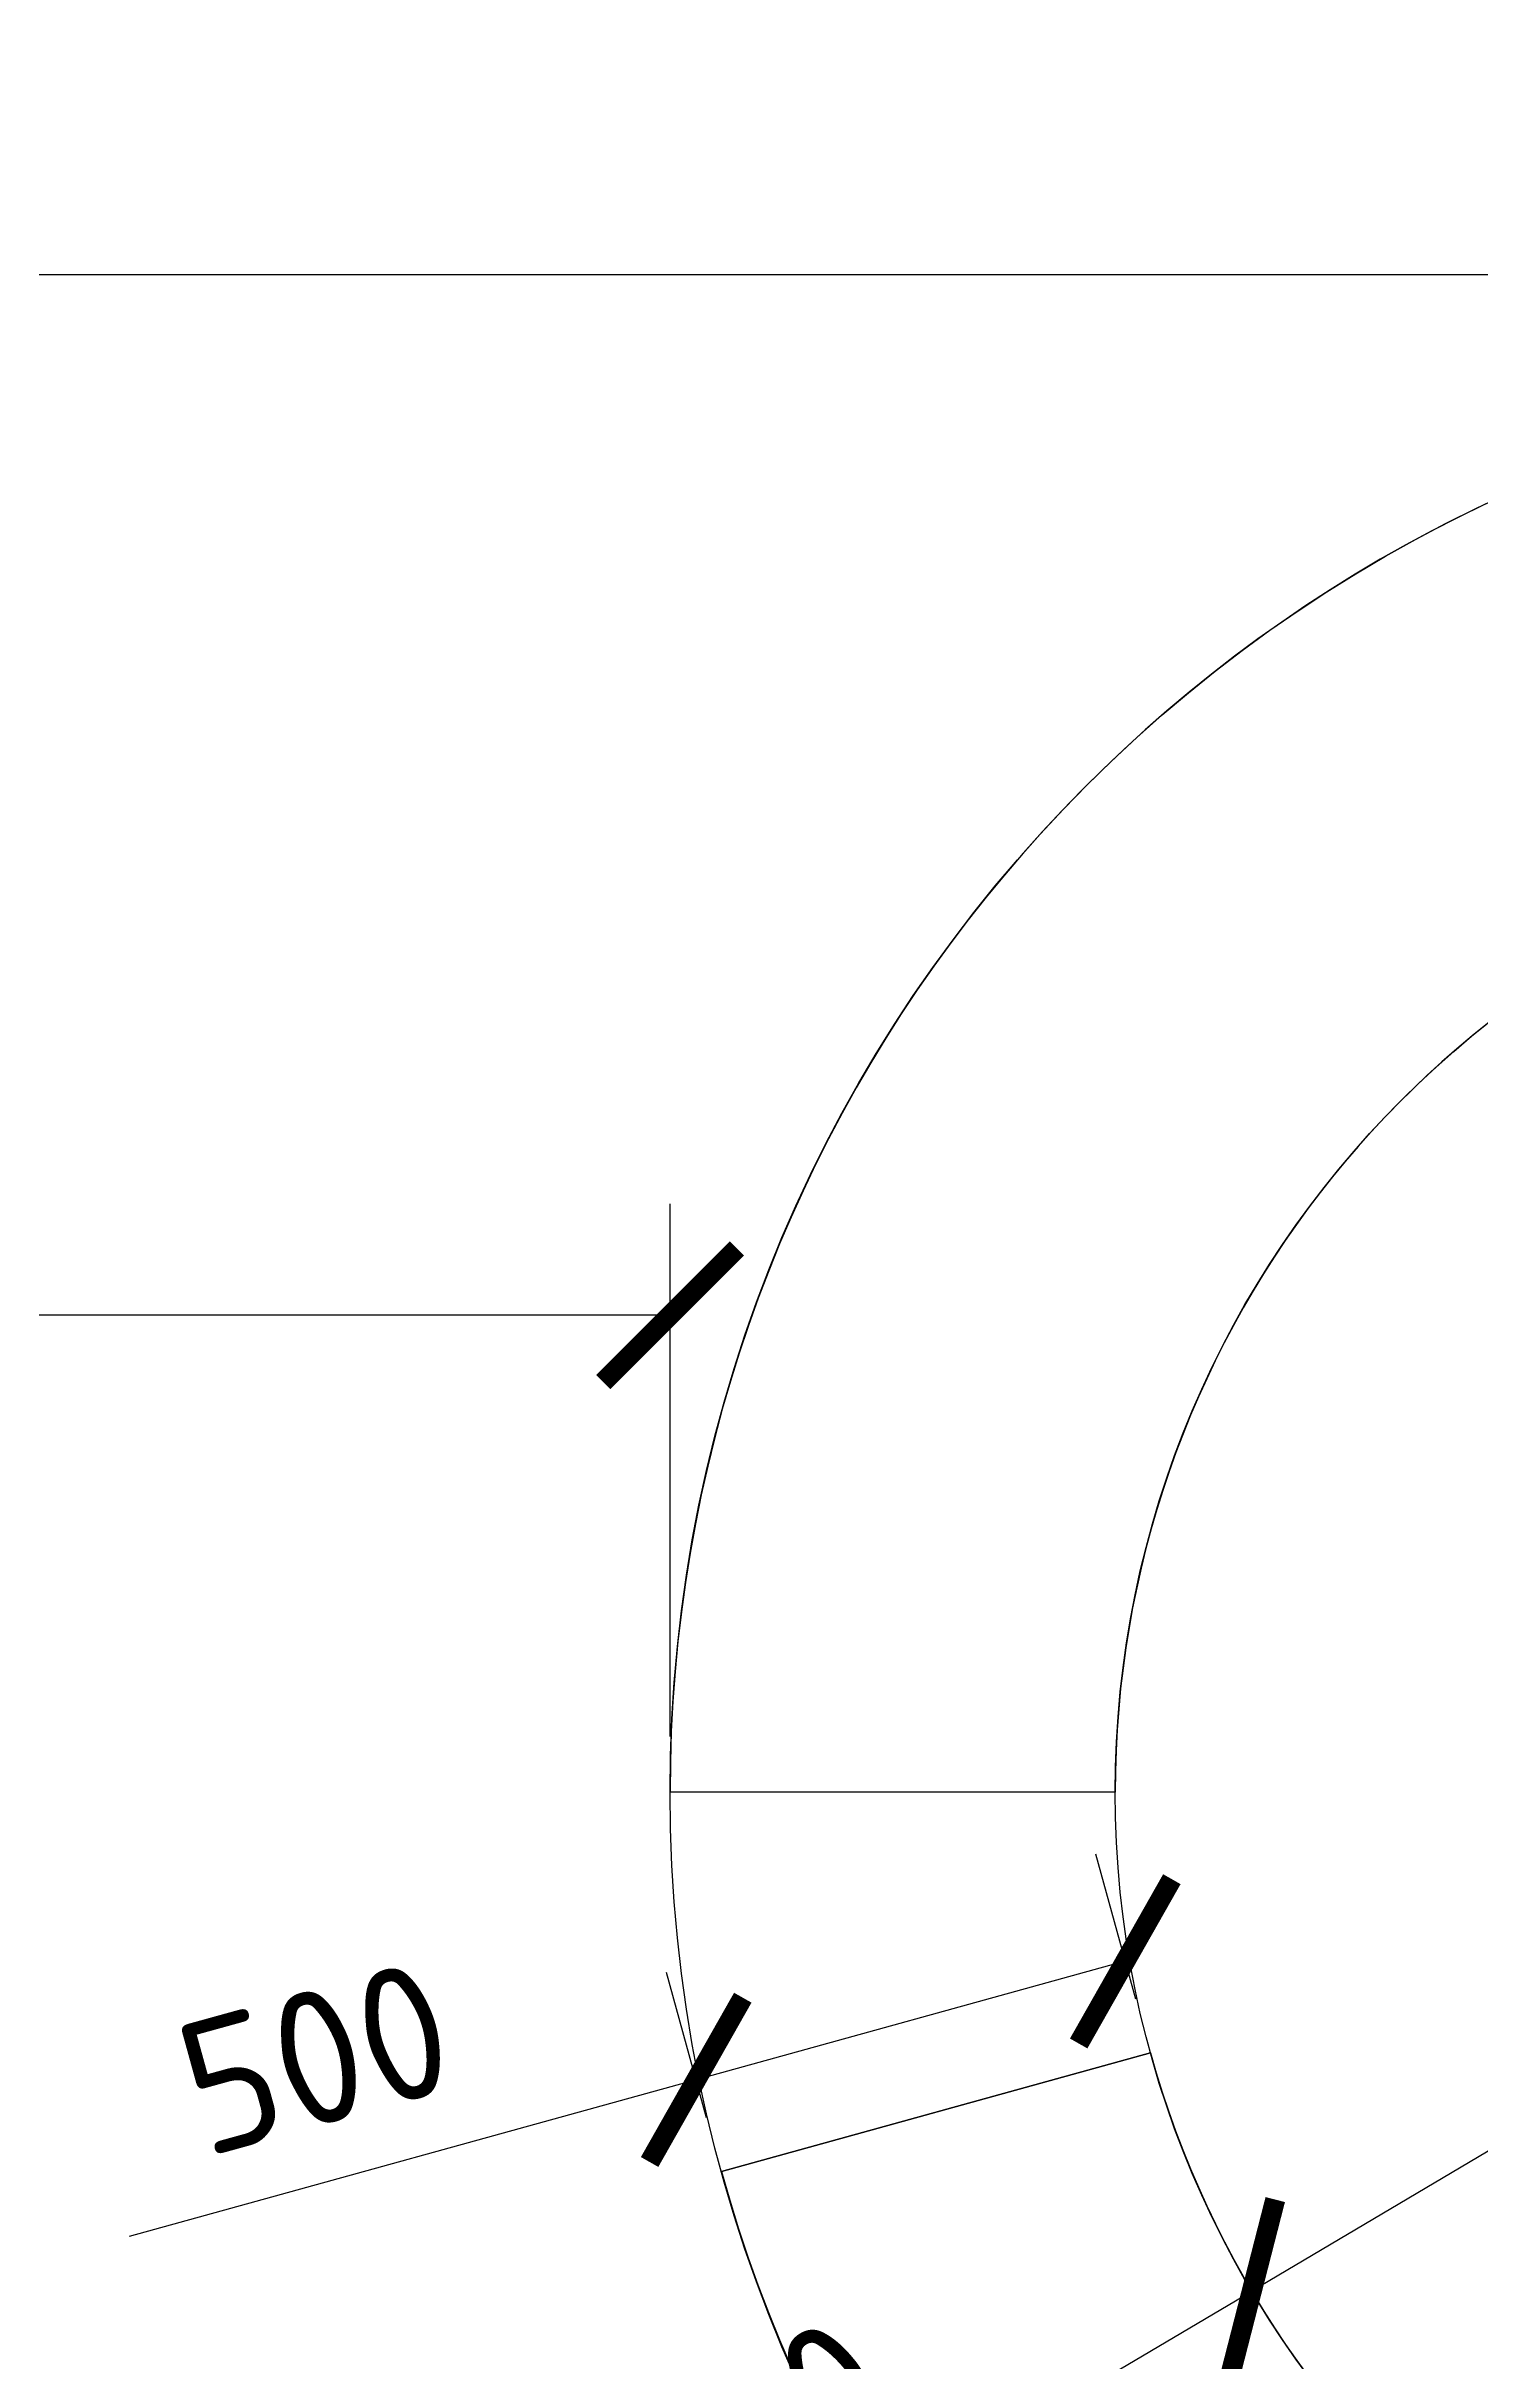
# Model space of a CAD drawing. Header units: millimetres. Extents: x -14813 to 141433, y -60308 to 84383.
# Drawn here: x 31185 to 32795, y -36639 to -34039 of the extents above; entities that cross this region are included whole.
import ezdxf

# ---------------------------------------------------------------- set-up
doc = ezdxf.new("R2010")
doc.units = ezdxf.units.MM
doc.layers.add('площадь', color=2, linetype='Continuous', lineweight=25, plot=False)
doc.layers.add('размер', color=1, linetype='Continuous', lineweight=25)
doc.layers.add('территория', color=74, linetype='Continuous', lineweight=25)
doc.styles.add('Аннотативный', font='')
doc.styles.get('Аннотативный').set_extended_font_data('GOST Common')
doc.dimstyles.new('Аннотативный', dxfattribs={"dimscale": 0, "dimtxt": 1.5, "dimasz": 1.5, "dimexe": 1.25, "dimexo": 0.625, "dimtad": 1, "dimdec": 0, "dimtxsty": 'Аннотативный', "dimblk": 'ARCHTICK', "dimcen": 2.5, "dimadec": 0, "dimazin": 0, "dimtfac": 1, "dimtdec": 0, "dimtmove": 0, "dimatfit": 3, "dimldrblk": 'CLOSEDBLANK', "dimfxl": 1, "dimarcsym": 0})

# ---------------------------------------------------------------- blocks, each defined once
blk = doc.blocks.new('_ArchTick')
at = {"color": 0, "linetype": 'ByBlock', "const_width": 0.15}
blk.add_lwpolyline([(-0.5, -0.5), (0.5, 0.5)], dxfattribs=at)
blk = doc.blocks.new('*D67')
at = {"layer": 'Defpoints', "color": 0, "transparency": 16777216}
for p in [(32424.7, -36292.6), (31914.4, -36322.8), (31942.8, -36425.7)]:
    blk.add_point(p, dxfattribs=at)
at = {"layer": 'размер', "color": 0, "lineweight": -2, "transparency": 16777216}
for p, q in [((32408.1, -36232.3), (32363.1, -36069.2)), ((32396.3, -36189.7), (31914.4, -36322.8)), ((31926.1, -36365.4), (31881.1, -36202.3)), ((31914.4, -36322.8), (31277.5, -36498.7))]:
    blk.add_line(p, q, dxfattribs=at)
at = {"layer": 'размер', "color": 0, "lineweight": -2, "transparency": 16777216, "xscale": 150, "yscale": 150, "zscale": 150}
for p, rotation in [((32396.3, -36189.7), 15.43928760968705), ((31914.4, -36322.8), 195.439287609687)]:
    blk.add_blockref('_ArchTick', p, dxfattribs=dict(at, rotation=rotation))
at = {"layer": 'размер', "color": 0, "transparency": 16777216, "insert": (31487, -36298.2), "char_height": 150, "attachment_point": 5, "rotation": 15.4393, "style": 'Аннотативный'}
blk.add_mtext('500', dxfattribs=at)
blk = doc.blocks.new('_ClosedBlank')
at = {"color": 0, "linetype": 'ByBlock', "lineweight": -2}
for p, q in [((-1, 0.2), (0, 0)), ((-1, 0.2), (-1, -0.2)), ((0, 0), (-1, -0.2))]:
    blk.add_line(p, q, dxfattribs=at)
blk = doc.blocks.new('*D68')
at = {"layer": 'Defpoints', "color": 0, "transparency": 16777216}
for p in [(34431.7, -35439.5), (32538.4, -36560)]:
    blk.add_point(p, dxfattribs=at)
at = {"layer": 'размер', "color": 0, "lineweight": -2, "transparency": 16777216}
for p in [(34431.7, -35439.5), (31601, -37114.7)]:
    blk.add_line(p, (32538.4, -36560), dxfattribs=at)
at = {"layer": 'размер', "color": 0, "lineweight": -2, "transparency": 16777216, "xscale": 150, "yscale": 150, "zscale": 150}
for p, rotation in [((34431.7, -35439.5), 210.6172744813037), ((32538.4, -36560), 30.61727448130371)]:
    blk.add_blockref('_ArchTick', p, dxfattribs=dict(at, rotation=rotation))
at = {"layer": 'размер', "color": 0, "transparency": 16777216, "insert": (31870.6, -36795.4), "char_height": 150, "attachment_point": 5, "rotation": 30.6173, "style": 'Аннотативный'}
blk.add_mtext('∅2200', dxfattribs=at)
blk = doc.blocks.new('*D69')
at = {"layer": 'Defpoints', "color": 0, "transparency": 16777216}
for p in [(34602.4, -34854.5), (32367.7, -37144.9)]:
    blk.add_point(p, dxfattribs=at)
at = {"layer": 'размер', "color": 0, "lineweight": -2, "transparency": 16777216}
for p in [(34602.4, -34854.5), (31607, -37924.6)]:
    blk.add_line(p, (32367.7, -37144.9), dxfattribs=at)
at = {"layer": 'размер', "color": 0, "lineweight": -2, "transparency": 16777216, "xscale": 150, "yscale": 150, "zscale": 150}
for p, rotation in [((34602.4, -34854.5), 225.7044052349393), ((32367.7, -37144.9), 45.70440523493934)]:
    blk.add_blockref('_ArchTick', p, dxfattribs=dict(at, rotation=rotation))
at = {"layer": 'размер', "color": 0, "transparency": 16777216, "insert": (31784.1, -37546.1), "char_height": 150, "attachment_point": 5, "rotation": 45.7044, "style": 'Аннотативный'}
blk.add_mtext('∅3200', dxfattribs=at)
blk = doc.blocks.new('*D71')
at = {"layer": 'Defpoints', "color": 0, "transparency": 16777216}
for p in [(36735, -34295.3), (29935, -35999.7), (36735, -35999.7)]:
    blk.add_point(p, dxfattribs=at)
at = {"layer": 'размер', "color": 0, "lineweight": -2, "transparency": 16777216}
for p, q in [((29935, -35937.2), (29935, -34170.3)), ((36735, -35937.2), (36735, -34170.3)), ((29935, -34295.3), (36735, -34295.3))]:
    blk.add_line(p, q, dxfattribs=at)
at = {"layer": 'размер', "color": 0, "lineweight": -2, "transparency": 16777216, "xscale": 150, "yscale": 150, "zscale": 150, "rotation": 180}
blk.add_blockref('_ArchTick', (29935, -34295.3), dxfattribs=at)
at = {"layer": 'размер', "color": 0, "lineweight": -2, "transparency": 16777216, "xscale": 150, "yscale": 150, "zscale": 150}
blk.add_blockref('_ArchTick', (36735, -34295.3), dxfattribs=at)
at = {"layer": 'размер', "color": 0, "transparency": 16777216, "insert": (33335, -34157.8), "char_height": 150, "attachment_point": 5, "style": 'Аннотативный'}
blk.add_mtext('6800', dxfattribs=at)
blk = doc.blocks.new('*D74')
at = {"layer": 'Defpoints', "color": 0, "transparency": 16777216}
for p in [(29935, -35464.1), (29935, -35999.7), (31885, -35999.7)]:
    blk.add_point(p, dxfattribs=at)
at = {"layer": 'размер', "color": 0, "lineweight": -2, "transparency": 16777216}
for p, q in [((29935, -35937.2), (29935, -35339.1)), ((31885, -35937.2), (31885, -35339.1)), ((31885, -35464.1), (29935, -35464.1))]:
    blk.add_line(p, q, dxfattribs=at)
at = {"layer": 'размер', "color": 0, "lineweight": -2, "transparency": 16777216, "xscale": 150, "yscale": 150, "zscale": 150, "rotation": 180}
blk.add_blockref('_ArchTick', (29935, -35464.1), dxfattribs=at)
at = {"layer": 'размер', "color": 0, "lineweight": -2, "transparency": 16777216, "xscale": 150, "yscale": 150, "zscale": 150}
blk.add_blockref('_ArchTick', (31885, -35464.1), dxfattribs=at)
at = {"layer": 'размер', "color": 0, "transparency": 16777216, "insert": (30910, -35326.6), "char_height": 150, "attachment_point": 5, "style": 'Аннотативный'}
blk.add_mtext('1950', dxfattribs=at)

msp = doc.modelspace()

# ---------------------------------------------------------------- linework, layer by layer
at = {"layer": 'площадь'}
for radius in [1600, 1100]:
    msp.add_circle((33485, -35999.7), radius, dxfattribs=at)
at = {"layer": 'территория'}
for p, q in [((32385, -35999.7), (31885, -35999.7)), ((32385, -35999.7), (31885, -35999.7)), ((31942.8, -36425.7), (32424.7, -36292.6)), ((32424.7, -36292.6), (31942.8, -36425.7))]:
    msp.add_line(p, q, dxfattribs=at)
for radius, start, end in [(5550, 90, 270), (3550, 90, 270), (1600, 104.5023, 180), (1100, 104.5023, 180), (1100, 195.4393, 270), (1600, 195.4393, 270)]:
    msp.add_arc((33485, -35999.7), radius, start, end, dxfattribs=at)

# ---------------------------------------------------------------- dimensions: what is measured, and where the dimension line sits
at = {"layer": 'размер'}
for base, p1, p2, picture, middle in [((36735, -34295.3), (29935, -35999.7), (36735, -35999.7), '*D71', (33335, -34157.8)), ((29935, -35464.1), (31885, -35999.7), (29935, -35999.7), '*D74', (30910, -35326.6))]:
    dim = msp.add_linear_dim(base=base, p1=p1, p2=p2, dimstyle='Аннотативный', dxfattribs=at)
    dim.commit()
    dim.dimension.update_dxf_attribs({"geometry": picture, "text_midpoint": middle})
for p1, p2, picture, middle in [((34602.4, -34854.5), (32367.7, -37144.9), '*D69', (31784.1, -37546.1)), ((34431.7, -35439.5), (32538.4, -36560), '*D68', (31870.6, -36795.4))]:
    dim = msp.add_diameter_dim_2p(p1=p1, p2=p2, dimstyle='Аннотативный', dxfattribs=at)
    dim.commit()
    dim.dimension.update_dxf_attribs({"geometry": picture, "text_midpoint": middle})
dim = msp.add_aligned_dim(p1=(32424.7, -36292.6), p2=(31942.8, -36425.7), distance=-106.7, dimstyle='Аннотативный', dxfattribs=at)
dim.commit()
dim.dimension.update_dxf_attribs({"geometry": '*D67', "text_midpoint": (31487, -36298.2)})

doc.saveas('drawing.dxf')
